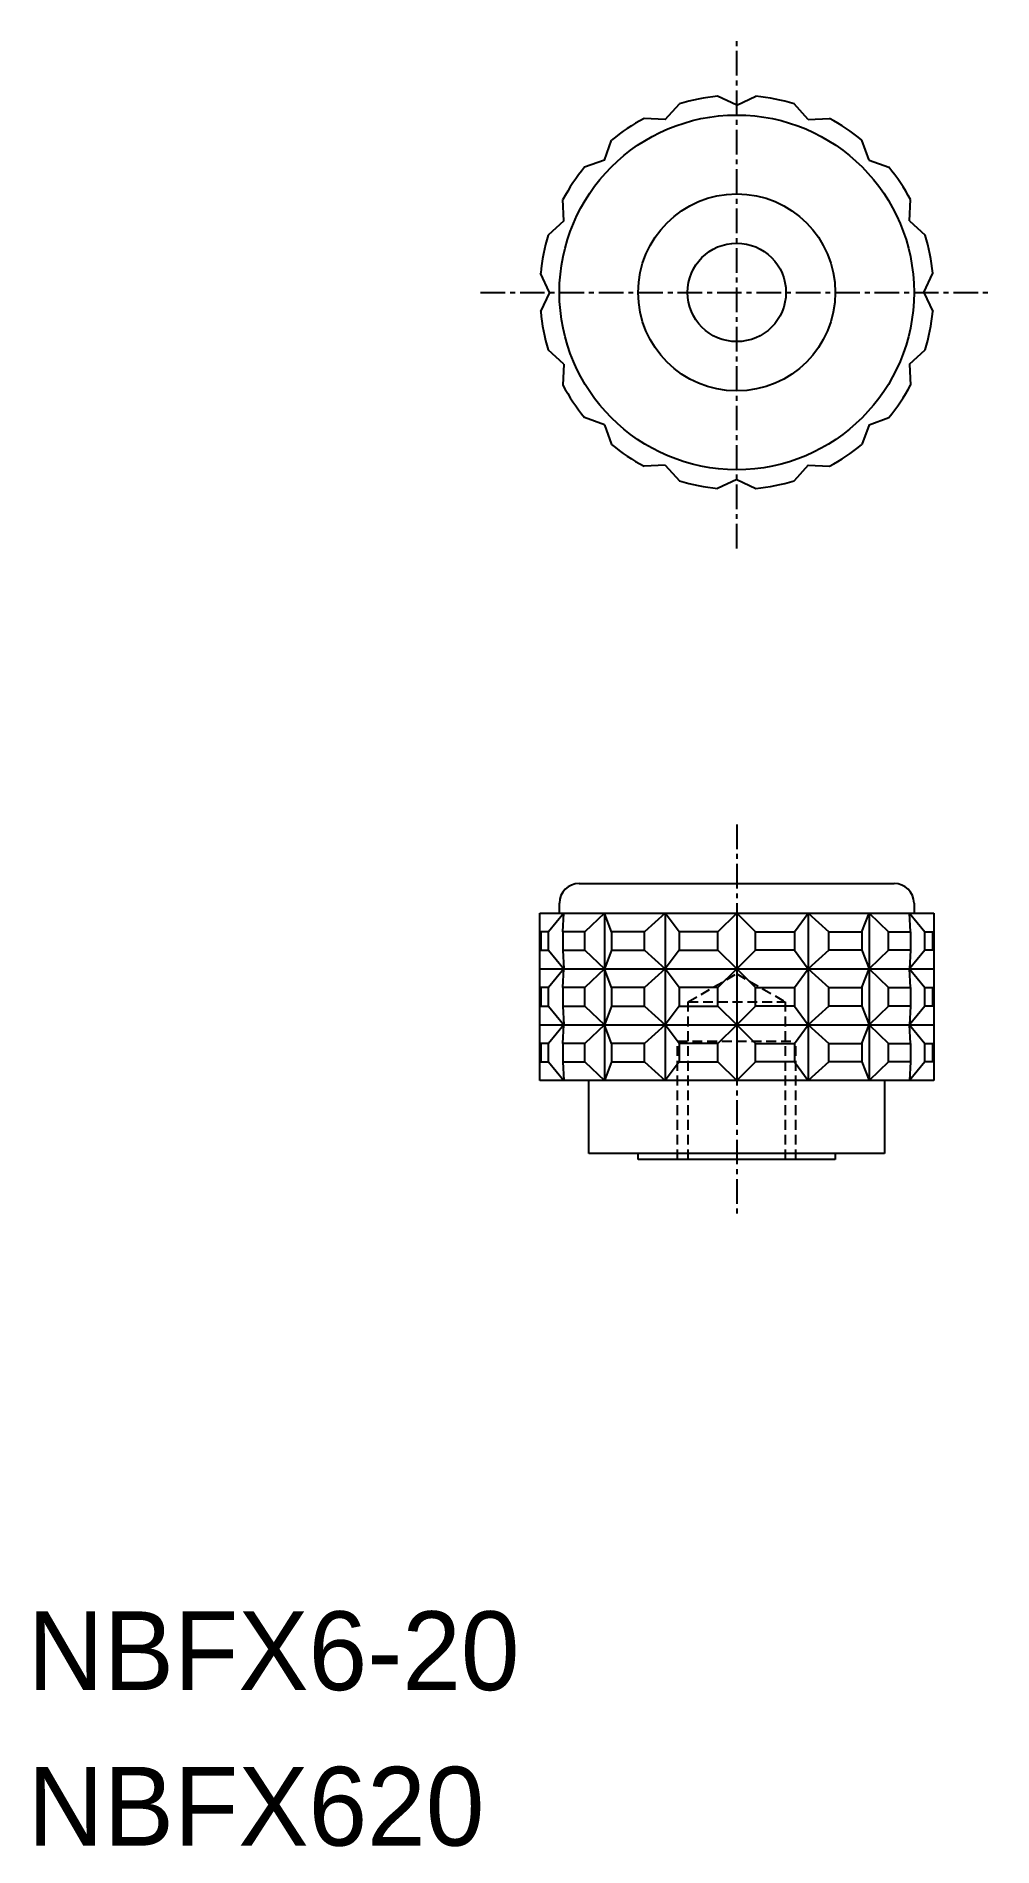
# Model space of a CAD drawing. Extents: x -14083.7 to -14035.1, y -551.7 to -459.8.
import ezdxf

# ---------------------------------------------------------------- set-up
doc = ezdxf.new("R2010")
doc.units = 0
doc.linetypes.add('CENTER', pattern=[2, 1.25, -0.25, 0.25, -0.25])
doc.linetypes.add('DASHED', pattern=[0.75, 0.5, -0.25])
doc.layers.get('0').update_dxf_attribs({"linetype": 'CONTINUOUS'})
doc.layers.add('CENTER', color=1, linetype='CENTER')

msp = doc.modelspace()

# ---------------------------------------------------------------- linework, layer by layer
at = {"color": 7, "linetype": 'CONTINUOUS'}
for p, q in [((-14048.1, -463.337), (-14049.071, -462.884)), ((-14048.1, -463.337), (-14047.13, -462.884)), ((-14051.736, -464.06), (-14052.806, -464.013)), ((-14051.736, -464.06), (-14051.012, -463.27)), ((-14044.465, -464.06), (-14045.189, -463.27)), ((-14044.465, -464.06), (-14043.395, -464.013)), ((-14054.818, -466.119), (-14054.452, -465.112)), ((-14041.383, -466.119), (-14041.749, -465.112)), ((-14054.818, -466.119), (-14055.825, -466.486)), ((-14041.383, -466.119), (-14040.376, -466.486)), ((-14056.877, -469.201), (-14056.924, -468.131)), ((-14039.324, -469.201), (-14039.277, -468.131)), ((-14056.877, -469.201), (-14057.667, -469.925)), ((-14039.324, -469.201), (-14038.534, -469.925)), ((-14057.6, -472.837), (-14058.053, -471.866)), ((-14038.6, -472.837), (-14038.148, -471.866)), ((-14057.6, -472.837), (-14058.053, -473.808)), ((-14038.6, -472.837), (-14038.148, -473.808)), ((-14056.877, -476.472), (-14057.667, -475.748)), ((-14039.324, -476.472), (-14038.534, -475.748)), ((-14056.877, -476.472), (-14056.924, -477.542)), ((-14039.324, -476.472), (-14039.277, -477.542)), ((-14054.818, -479.554), (-14055.825, -479.188)), ((-14054.818, -479.554), (-14054.452, -480.561)), ((-14041.383, -479.554), (-14041.749, -480.561)), ((-14041.383, -479.554), (-14040.376, -479.188)), ((-14051.736, -481.613), (-14052.806, -481.66)), ((-14051.736, -481.613), (-14051.012, -482.403)), ((-14048.1, -482.337), (-14049.071, -482.789)), ((-14048.1, -482.337), (-14047.13, -482.789)), ((-14044.465, -481.613), (-14045.189, -482.403)), ((-14044.465, -481.613), (-14043.395, -481.66)), ((-14056.1, -502.837), (-14040.1, -502.837)), ((-14058.1, -504.337), (-14038.1, -504.337)), ((-14058.1, -512.837), (-14058.1, -504.337)), ((-14056.877, -504.337), (-14057.651, -505.281)), ((-14057.1, -504.337), (-14057.1, -503.837)), ((-14056.923, -505.281), (-14056.877, -504.337)), ((-14054.818, -504.337), (-14055.804, -505.281)), ((-14054.459, -505.281), (-14054.818, -504.337)), ((-14054.818, -504.337), (-14054.818, -512.837)), ((-14051.736, -504.337), (-14052.784, -505.281)), ((-14051.027, -505.281), (-14051.736, -504.337)), ((-14051.736, -504.337), (-14051.736, -512.837)), ((-14049.051, -505.281), (-14048.1, -504.337)), ((-14048.1, -504.337), (-14048.1, -512.837)), ((-14047.15, -505.281), (-14048.1, -504.337)), ((-14045.174, -505.281), (-14044.465, -504.337)), ((-14044.465, -504.337), (-14044.465, -512.837)), ((-14044.465, -504.337), (-14043.417, -505.281)), ((-14041.742, -505.281), (-14041.383, -504.337)), ((-14041.383, -504.337), (-14041.383, -512.837)), ((-14041.383, -504.337), (-14040.397, -505.281)), ((-14039.278, -505.281), (-14039.324, -504.337)), ((-14039.324, -504.337), (-14038.55, -505.281)), ((-14039.1, -503.837), (-14039.1, -504.337)), ((-14038.1, -504.337), (-14038.1, -512.837)), ((-14057.651, -506.226), (-14056.877, -507.17)), ((-14056.923, -506.226), (-14056.877, -507.17)), ((-14055.804, -506.226), (-14054.818, -507.17)), ((-14054.459, -506.226), (-14054.818, -507.17)), ((-14052.784, -506.226), (-14051.736, -507.17)), ((-14051.027, -506.226), (-14051.736, -507.17)), ((-14049.051, -506.226), (-14048.1, -507.17)), ((-14047.15, -506.226), (-14048.1, -507.17)), ((-14045.174, -506.226), (-14044.465, -507.17)), ((-14043.417, -506.226), (-14044.465, -507.17)), ((-14041.742, -506.226), (-14041.383, -507.17)), ((-14040.397, -506.226), (-14041.383, -507.17)), ((-14039.278, -506.226), (-14039.324, -507.17)), ((-14038.55, -506.226), (-14039.324, -507.17)), ((-14058.1, -507.17), (-14038.1, -507.17)), ((-14056.877, -507.17), (-14057.651, -508.114)), ((-14056.923, -508.114), (-14056.877, -507.17)), ((-14054.818, -507.17), (-14055.804, -508.114)), ((-14054.459, -508.114), (-14054.818, -507.17)), ((-14051.736, -507.17), (-14052.784, -508.114)), ((-14051.027, -508.114), (-14051.736, -507.17)), ((-14049.051, -508.114), (-14048.1, -507.17)), ((-14047.15, -508.114), (-14048.1, -507.17)), ((-14045.174, -508.114), (-14044.465, -507.17)), ((-14044.465, -507.17), (-14043.417, -508.114)), ((-14041.742, -508.114), (-14041.383, -507.17)), ((-14041.383, -507.17), (-14040.397, -508.114)), ((-14039.324, -507.17), (-14038.55, -508.114)), ((-14039.278, -508.114), (-14039.324, -507.17)), ((-14057.651, -509.059), (-14056.877, -510.003)), ((-14056.923, -509.059), (-14056.877, -510.003)), ((-14055.804, -509.059), (-14054.818, -510.003)), ((-14054.459, -509.059), (-14054.818, -510.003)), ((-14052.784, -509.059), (-14051.736, -510.003)), ((-14051.027, -509.059), (-14051.736, -510.003)), ((-14049.051, -509.059), (-14048.1, -510.003)), ((-14047.15, -509.059), (-14048.1, -510.003)), ((-14045.174, -509.059), (-14044.465, -510.003)), ((-14043.417, -509.059), (-14044.465, -510.003)), ((-14041.742, -509.059), (-14041.383, -510.003)), ((-14040.397, -509.059), (-14041.383, -510.003)), ((-14038.55, -509.059), (-14039.324, -510.003)), ((-14039.278, -509.059), (-14039.324, -510.003)), ((-14058.1, -510.003), (-14038.1, -510.003)), ((-14056.877, -510.003), (-14057.651, -510.948)), ((-14056.923, -510.948), (-14056.877, -510.003)), ((-14054.818, -510.003), (-14055.804, -510.948)), ((-14054.459, -510.948), (-14054.818, -510.003)), ((-14051.736, -510.003), (-14052.784, -510.948)), ((-14051.027, -510.948), (-14051.736, -510.003)), ((-14049.051, -510.948), (-14048.1, -510.003)), ((-14047.15, -510.948), (-14048.1, -510.003)), ((-14045.174, -510.948), (-14044.465, -510.003)), ((-14044.465, -510.003), (-14043.417, -510.948)), ((-14041.742, -510.948), (-14041.383, -510.003)), ((-14041.383, -510.003), (-14040.397, -510.948)), ((-14039.324, -510.003), (-14038.55, -510.948)), ((-14039.278, -510.948), (-14039.324, -510.003)), ((-14057.651, -511.892), (-14056.877, -512.837)), ((-14056.923, -511.892), (-14056.877, -512.837)), ((-14055.804, -511.892), (-14054.818, -512.837)), ((-14054.459, -511.892), (-14054.818, -512.837)), ((-14052.784, -511.892), (-14051.736, -512.837)), ((-14051.027, -511.892), (-14051.736, -512.837)), ((-14049.051, -511.892), (-14048.1, -512.837)), ((-14047.15, -511.892), (-14048.1, -512.837)), ((-14045.174, -511.892), (-14044.465, -512.837)), ((-14043.417, -511.892), (-14044.465, -512.837)), ((-14041.742, -511.892), (-14041.383, -512.837)), ((-14040.397, -511.892), (-14041.383, -512.837)), ((-14038.55, -511.892), (-14039.324, -512.837)), ((-14039.278, -511.892), (-14039.324, -512.837)), ((-14038.1, -512.837), (-14058.1, -512.837)), ((-14058.1, -512.837), (-14058.1, -512.837)), ((-14055.6, -516.537), (-14055.6, -512.837)), ((-14040.6, -512.837), (-14040.6, -516.537)), ((-14053.1, -516.537), (-14055.6, -516.537)), ((-14053.1, -516.837), (-14053.1, -516.537)), ((-14043.1, -516.537), (-14053.1, -516.537)), ((-14043.1, -516.837), (-14053.1, -516.837)), ((-14043.1, -516.537), (-14043.1, -516.837)), ((-14040.6, -516.537), (-14043.1, -516.537))]:
    msp.add_line(p, q, dxfattribs=at)
at = {"color": 3, "linetype": 'DASHED'}
for p, q in [((-14050.559, -508.837), (-14048.1, -507.417)), ((-14048.1, -507.417), (-14045.642, -508.837)), ((-14050.559, -508.837), (-14045.642, -508.837)), ((-14050.559, -516.837), (-14050.559, -508.837)), ((-14045.642, -508.837), (-14045.642, -516.837)), ((-14051.1, -516.837), (-14051.1, -510.837)), ((-14051.1, -510.837), (-14045.1, -510.837)), ((-14045.1, -516.837), (-14045.1, -510.837))]:
    msp.add_line(p, q, dxfattribs=at)
at = {"color": 7, "linetype": 'CONTINUOUS'}
for points in [[(-14057.651, -505.281), (-14058.044, -505.281), (-14058.044, -506.226), (-14057.651, -506.226)], [(-14055.804, -505.281), (-14056.923, -505.281), (-14056.923, -506.226), (-14055.804, -506.226)], [(-14052.784, -505.281), (-14054.459, -505.281), (-14054.459, -506.226), (-14052.784, -506.226)], [(-14049.051, -505.281), (-14051.027, -505.281), (-14051.027, -506.226), (-14049.051, -506.226)], [(-14047.15, -505.281), (-14045.174, -505.281), (-14045.174, -506.226), (-14047.15, -506.226)], [(-14043.417, -505.281), (-14041.742, -505.281), (-14041.742, -506.226), (-14043.417, -506.226)], [(-14040.397, -505.281), (-14039.278, -505.281), (-14039.278, -506.226), (-14040.397, -506.226)], [(-14038.55, -505.281), (-14038.157, -505.281), (-14038.157, -506.226), (-14038.55, -506.226)], [(-14057.651, -508.114), (-14058.044, -508.114), (-14058.044, -509.059), (-14057.651, -509.059)], [(-14055.804, -508.114), (-14056.923, -508.114), (-14056.923, -509.059), (-14055.804, -509.059)], [(-14052.784, -508.114), (-14054.459, -508.114), (-14054.459, -509.059), (-14052.784, -509.059)], [(-14049.051, -508.114), (-14051.027, -508.114), (-14051.027, -509.059), (-14049.051, -509.059)], [(-14047.15, -508.114), (-14045.174, -508.114), (-14045.174, -509.059), (-14047.15, -509.059)], [(-14043.417, -508.114), (-14041.742, -508.114), (-14041.742, -509.059), (-14043.417, -509.059)], [(-14040.397, -508.114), (-14039.278, -508.114), (-14039.278, -509.059), (-14040.397, -509.059)], [(-14038.55, -508.114), (-14038.157, -508.114), (-14038.157, -509.059), (-14038.55, -509.059)], [(-14057.651, -510.948), (-14058.044, -510.948), (-14058.044, -511.892), (-14057.651, -511.892)], [(-14055.804, -510.948), (-14056.923, -510.948), (-14056.923, -511.892), (-14055.804, -511.892)], [(-14052.784, -510.948), (-14054.459, -510.948), (-14054.459, -511.892), (-14052.784, -511.892)], [(-14049.051, -510.948), (-14051.027, -510.948), (-14051.027, -511.892), (-14049.051, -511.892)], [(-14047.15, -510.948), (-14045.174, -510.948), (-14045.174, -511.892), (-14047.15, -511.892)], [(-14043.417, -510.948), (-14041.742, -510.948), (-14041.742, -511.892), (-14043.417, -511.892)], [(-14040.397, -510.948), (-14039.278, -510.948), (-14039.278, -511.892), (-14040.397, -511.892)], [(-14038.55, -510.948), (-14038.157, -510.948), (-14038.157, -511.892), (-14038.55, -511.892)]]:
    msp.add_lwpolyline(points, close=True, dxfattribs=at)
for radius in [9, 5, 2.5]:
    msp.add_circle((-14048.1, -472.837), radius, dxfattribs=at)
for centre, radius, start, end in [((-14048.1, -472.837), 10, 95.57181, 106.92819), ((-14048.1, -472.837), 10, 73.07181, 84.42819), ((-14048.1, -472.837), 10, 118.07181, 129.42819), ((-14048.1, -472.837), 10, 50.57181, 61.92819), ((-14048.1, -472.837), 10, 140.57181, 151.92819), ((-14048.1, -472.837), 10, 28.07181, 39.42819), ((-14048.1, -472.837), 10, 163.07181, 174.42819), ((-14048.1, -472.837), 10, 5.57181, 16.92819), ((-14048.1, -472.837), 10, 185.57181, 196.92819), ((-14048.1, -472.837), 10, 343.07181, 354.42819), ((-14048.1, -472.837), 10, 208.07181, 219.42819), ((-14048.1, -472.837), 10, 320.57181, 331.92819), ((-14048.1, -472.837), 10, 230.57181, 241.92819), ((-14048.1, -472.837), 10, 298.07181, 309.42819), ((-14048.1, -472.837), 10, 253.07181, 264.42819), ((-14048.1, -472.837), 10, 275.57181, 286.92819), ((-14056.1, -503.837), 1, 90, 180), ((-14040.1, -503.837), 1, 0, 90)]:
    msp.add_arc(centre, radius, start, end, dxfattribs=at)
at = {"layer": 'CENTER', "color": 1, "linetype": 'CENTER'}
for p, q in [((-14048.1, -485.837), (-14048.1, -459.837)), ((-14061.1, -472.837), (-14035.1, -472.837)), ((-14048.1, -499.837), (-14048.1, -519.837))]:
    msp.add_line(p, q, dxfattribs=at)

# ---------------------------------------------------------------- texts
at = {"color": 7, "linetype": 'CONTINUOUS'}
for s, p in [('NBFX6-20', (-14084.1, -543.772)), ('NBFX620', (-14084.1, -551.665))]:
    msp.add_text(s, height=4, dxfattribs=at).set_placement(p)

doc.saveas('drawing.dxf')
